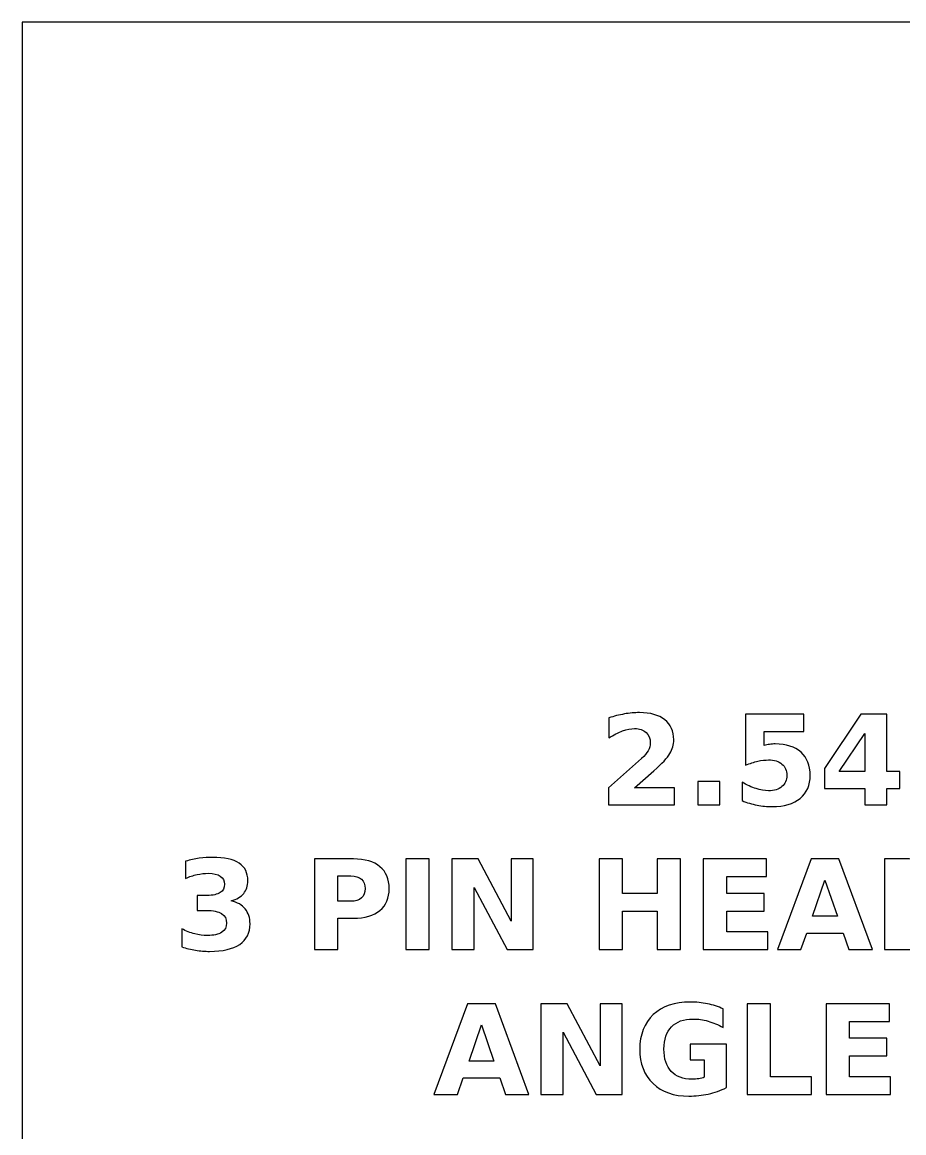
# Model space of a CAD drawing. Header units: centimetres. Extents: x -11.5 to -9.5, y -16.35 to -11.35.
# Drawn here: x -11.5 to -10.499, y -12.61 to -11.35 of the extents above; entities that cross this region are included whole.
import ezdxf

# ---------------------------------------------------------------- set-up
doc = ezdxf.new("R2010")
doc.units = ezdxf.units.CM
doc.header["$MEASUREMENT"] = 0
doc.layers.add('Layer 1', color=7, linetype='Continuous')

msp = doc.modelspace()

# ---------------------------------------------------------------- linework, layer by layer
at = {"layer": 'Layer 1', "color": 7}
msp.add_lwpolyline([(-11.5, -16.35), (-9.5, -16.35), (-9.5, -11.35), (-11.5, -11.35), (-11.5, -16.35)], close=True, dxfattribs=at)
at = {"layer": 'Layer 1', "color": 250}
for points, knots in [([(-10.80503, -12.21872), (-10.80503, -12.21872), (-10.75975, -12.21872), (-10.75975, -12.21872), (-10.75975, -12.21872), (-10.75975, -12.21872), (-10.75975, -12.23822), (-10.75975, -12.23822), (-10.75975, -12.23822), (-10.75975, -12.23822), (-10.83452, -12.23822), (-10.83452, -12.23822), (-10.83452, -12.23822), (-10.83452, -12.23822), (-10.83452, -12.21872), (-10.83452, -12.21872), (-10.83452, -12.21872), (-10.83452, -12.21872), (-10.79696, -12.18559), (-10.79696, -12.18559), (-10.79696, -12.18559), (-10.7936, -12.18255), (-10.79113, -12.17959), (-10.78953, -12.1767), (-10.78953, -12.1767), (-10.78791, -12.1738), (-10.78711, -12.17079), (-10.78711, -12.16766), (-10.78711, -12.16766), (-10.78711, -12.16284), (-10.78873, -12.15896), (-10.79197, -12.15602), (-10.79197, -12.15602), (-10.7952, -12.15308), (-10.7995, -12.15163), (-10.80489, -12.15163), (-10.80489, -12.15163), (-10.80902, -12.15163), (-10.81354, -12.15252), (-10.81846, -12.15428), (-10.81846, -12.15428), (-10.82337, -12.15605), (-10.82864, -12.15868), (-10.83424, -12.16216), (-10.83424, -12.16216), (-10.83424, -12.16216), (-10.83424, -12.13956), (-10.83424, -12.13956), (-10.83424, -12.13956), (-10.82826, -12.13759), (-10.82236, -12.13608), (-10.81653, -12.13505), (-10.81653, -12.13505), (-10.81069, -12.13401), (-10.80498, -12.13349), (-10.79936, -12.13349), (-10.79936, -12.13349), (-10.78706, -12.13349), (-10.77749, -12.1362), (-10.77067, -12.14163), (-10.77067, -12.14163), (-10.76385, -12.14704), (-10.76044, -12.15459), (-10.76044, -12.1643), (-10.76044, -12.1643), (-10.76044, -12.1699), (-10.76189, -12.17512), (-10.76479, -12.17997), (-10.76479, -12.17997), (-10.76768, -12.18481), (-10.77377, -12.1913), (-10.78304, -12.19944), (-10.78304, -12.19944), (-10.78304, -12.19944), (-10.80503, -12.21872), (-10.80503, -12.21872)], [0, 0, 0, 0, 0.0526316, 0.0526316, 0.0526316, 0.0526316, 0.1052632, 0.1052632, 0.1052632, 0.1052632, 0.1578947, 0.1578947, 0.1578947, 0.1578947, 0.2105263, 0.2105263, 0.2105263, 0.2105263, 0.2631579, 0.2631579, 0.2631579, 0.2631579, 0.3157895, 0.3157895, 0.3157895, 0.3157895, 0.3684211, 0.3684211, 0.3684211, 0.3684211, 0.4210526, 0.4210526, 0.4210526, 0.4210526, 0.4736842, 0.4736842, 0.4736842, 0.4736842, 0.5263158, 0.5263158, 0.5263158, 0.5263158, 0.5789474, 0.5789474, 0.5789474, 0.5789474, 0.6315789, 0.6315789, 0.6315789, 0.6315789, 0.6842105, 0.6842105, 0.6842105, 0.6842105, 0.7368421, 0.7368421, 0.7368421, 0.7368421, 0.7894737, 0.7894737, 0.7894737, 0.7894737, 0.8421053, 0.8421053, 0.8421053, 0.8421053, 0.8947368, 0.8947368, 0.8947368, 0.8947368, 0.9473684, 0.9473684, 0.9473684, 0.9473684, 1, 1, 1, 1]), ([(-10.67894, -12.13535), (-10.67894, -12.13535), (-10.613, -12.13535), (-10.613, -12.13535), (-10.613, -12.13535), (-10.613, -12.13535), (-10.613, -12.15485), (-10.613, -12.15485), (-10.613, -12.15485), (-10.613, -12.15485), (-10.6578, -12.15485), (-10.6578, -12.15485), (-10.6578, -12.15485), (-10.6578, -12.15485), (-10.6578, -12.17077), (-10.6578, -12.17077), (-10.6578, -12.17077), (-10.65578, -12.17023), (-10.65375, -12.16981), (-10.65171, -12.1695), (-10.65171, -12.1695), (-10.64966, -12.16919), (-10.64752, -12.16905), (-10.64533, -12.16905), (-10.64533, -12.16905), (-10.63278, -12.16905), (-10.62302, -12.17218), (-10.61603, -12.17846), (-10.61603, -12.17846), (-10.60905, -12.18472), (-10.60557, -12.19346), (-10.60557, -12.20466), (-10.60557, -12.20466), (-10.60557, -12.21578), (-10.60938, -12.22449), (-10.61697, -12.23079), (-10.61697, -12.23079), (-10.62457, -12.23707), (-10.63513, -12.24022), (-10.64863, -12.24022), (-10.64863, -12.24022), (-10.65446, -12.24022), (-10.66025, -12.23965), (-10.66596, -12.23853), (-10.66596, -12.23853), (-10.67168, -12.2374), (-10.67737, -12.2357), (-10.68301, -12.2334), (-10.68301, -12.2334), (-10.68301, -12.2334), (-10.68301, -12.21251), (-10.68301, -12.21251), (-10.68301, -12.21251), (-10.67741, -12.21574), (-10.6721, -12.21814), (-10.66707, -12.21973), (-10.66707, -12.21973), (-10.66203, -12.22136), (-10.65728, -12.22216), (-10.65284, -12.22216), (-10.65284, -12.22216), (-10.64639, -12.22216), (-10.64134, -12.22058), (-10.63764, -12.21743), (-10.63764, -12.21743), (-10.63395, -12.2143), (-10.63209, -12.21005), (-10.63209, -12.20466), (-10.63209, -12.20466), (-10.63209, -12.19925), (-10.63395, -12.19499), (-10.63764, -12.19187), (-10.63764, -12.19187), (-10.64134, -12.18874), (-10.64639, -12.18719), (-10.65284, -12.18719), (-10.65284, -12.18719), (-10.65665, -12.18719), (-10.66072, -12.18768), (-10.66502, -12.18867), (-10.66502, -12.18867), (-10.66935, -12.18965), (-10.67398, -12.19118), (-10.67894, -12.19325), (-10.67894, -12.19325), (-10.67894, -12.19325), (-10.67894, -12.13535), (-10.67894, -12.13535)], [0, 0, 0, 0, 0.0454545, 0.0454545, 0.0454545, 0.0454545, 0.0909091, 0.0909091, 0.0909091, 0.0909091, 0.1363636, 0.1363636, 0.1363636, 0.1363636, 0.1818182, 0.1818182, 0.1818182, 0.1818182, 0.2272727, 0.2272727, 0.2272727, 0.2272727, 0.2727273, 0.2727273, 0.2727273, 0.2727273, 0.3181818, 0.3181818, 0.3181818, 0.3181818, 0.3636364, 0.3636364, 0.3636364, 0.3636364, 0.4090909, 0.4090909, 0.4090909, 0.4090909, 0.4545455, 0.4545455, 0.4545455, 0.4545455, 0.5, 0.5, 0.5, 0.5, 0.5454545, 0.5454545, 0.5454545, 0.5454545, 0.5909091, 0.5909091, 0.5909091, 0.5909091, 0.6363636, 0.6363636, 0.6363636, 0.6363636, 0.6818182, 0.6818182, 0.6818182, 0.6818182, 0.7272727, 0.7272727, 0.7272727, 0.7272727, 0.7727273, 0.7727273, 0.7727273, 0.7727273, 0.8181818, 0.8181818, 0.8181818, 0.8181818, 0.8636364, 0.8636364, 0.8636364, 0.8636364, 0.9090909, 0.9090909, 0.9090909, 0.9090909, 0.9545455, 0.9545455, 0.9545455, 0.9545455, 1, 1, 1, 1]), ([(-10.54816, -12.13535), (-10.54816, -12.13535), (-10.51866, -12.13535), (-10.51866, -12.13535), (-10.51866, -12.13535), (-10.51866, -12.13535), (-10.51866, -12.20026), (-10.51866, -12.20026), (-10.51866, -12.20026), (-10.51866, -12.20026), (-10.50399, -12.20026), (-10.50399, -12.20026), (-10.50399, -12.20026), (-10.50399, -12.20026), (-10.50399, -12.21948), (-10.50399, -12.21948), (-10.50399, -12.21948), (-10.50399, -12.21948), (-10.51866, -12.21948), (-10.51866, -12.21948), (-10.51866, -12.21948), (-10.51866, -12.21948), (-10.51866, -12.23822), (-10.51866, -12.23822), (-10.51866, -12.23822), (-10.51866, -12.23822), (-10.54373, -12.23822), (-10.54373, -12.23822), (-10.54373, -12.23822), (-10.54373, -12.23822), (-10.54373, -12.21948), (-10.54373, -12.21948), (-10.54373, -12.21948), (-10.54373, -12.21948), (-10.58936, -12.21948), (-10.58936, -12.21948), (-10.58936, -12.21948), (-10.58936, -12.21948), (-10.58936, -12.19673), (-10.58936, -12.19673), (-10.58936, -12.19673), (-10.58936, -12.19673), (-10.54816, -12.13535), (-10.54816, -12.13535)], [0, 0, 0, 0, 0.0909091, 0.0909091, 0.0909091, 0.0909091, 0.1818182, 0.1818182, 0.1818182, 0.1818182, 0.2727273, 0.2727273, 0.2727273, 0.2727273, 0.3636364, 0.3636364, 0.3636364, 0.3636364, 0.4545455, 0.4545455, 0.4545455, 0.4545455, 0.5454545, 0.5454545, 0.5454545, 0.5454545, 0.6363636, 0.6363636, 0.6363636, 0.6363636, 0.7272727, 0.7272727, 0.7272727, 0.7272727, 0.8181818, 0.8181818, 0.8181818, 0.8181818, 0.9090909, 0.9090909, 0.9090909, 0.9090909, 1, 1, 1, 1]), ([(-10.54373, -12.1572), (-10.54373, -12.1572), (-10.57283, -12.20026), (-10.57283, -12.20026), (-10.57283, -12.20026), (-10.57283, -12.20026), (-10.54373, -12.20026), (-10.54373, -12.20026), (-10.54373, -12.20026), (-10.54373, -12.20026), (-10.54373, -12.1572), (-10.54373, -12.1572)], [0, 0, 0, 0, 0.3333333, 0.3333333, 0.3333333, 0.3333333, 0.6666667, 0.6666667, 0.6666667, 0.6666667, 1, 1, 1, 1]), ([(-10.73311, -12.21155), (-10.73311, -12.21155), (-10.70829, -12.21155), (-10.70829, -12.21155), (-10.70829, -12.21155), (-10.70829, -12.21155), (-10.70829, -12.23822), (-10.70829, -12.23822), (-10.70829, -12.23822), (-10.70829, -12.23822), (-10.73311, -12.23822), (-10.73311, -12.23822), (-10.73311, -12.23822), (-10.73311, -12.23822), (-10.73311, -12.21155), (-10.73311, -12.21155)], [0, 0, 0, 0, 0.25, 0.25, 0.25, 0.25, 0.5, 0.5, 0.5, 0.5, 0.75, 0.75, 0.75, 0.75, 1, 1, 1, 1]), ([(-11.26266, -12.34699), (-11.25574, -12.34878), (-11.25045, -12.35191), (-11.24685, -12.35633), (-11.24685, -12.35633), (-11.24325, -12.36077), (-11.24144, -12.36639), (-11.24144, -12.37324), (-11.24144, -12.37324), (-11.24144, -12.38344), (-11.24535, -12.3912), (-11.25315, -12.39652), (-11.25315, -12.39652), (-11.26096, -12.40181), (-11.27235, -12.40447), (-11.28733, -12.40447), (-11.28733, -12.40447), (-11.29262, -12.40447), (-11.29791, -12.40405), (-11.30323, -12.4032), (-11.30323, -12.4032), (-11.30852, -12.40235), (-11.31376, -12.40106), (-11.31896, -12.39937), (-11.31896, -12.39937), (-11.31896, -12.39937), (-11.31896, -12.3789), (-11.31896, -12.3789), (-11.31896, -12.3789), (-11.314, -12.38137), (-11.30908, -12.38326), (-11.30419, -12.38453), (-11.30419, -12.38453), (-11.2993, -12.38577), (-11.29448, -12.38641), (-11.28975, -12.38641), (-11.28975, -12.38641), (-11.28272, -12.38641), (-11.27733, -12.38518), (-11.27359, -12.38276), (-11.27359, -12.38276), (-11.26985, -12.38032), (-11.26797, -12.37684), (-11.26797, -12.37227), (-11.26797, -12.37227), (-11.26797, -12.36759), (-11.2699, -12.36404), (-11.27373, -12.36164), (-11.27373, -12.36164), (-11.27757, -12.35922), (-11.28323, -12.35802), (-11.29071, -12.35802), (-11.29071, -12.35802), (-11.29071, -12.35802), (-11.30132, -12.35802), (-11.30132, -12.35802), (-11.30132, -12.35802), (-11.30132, -12.35802), (-11.30132, -12.34092), (-11.30132, -12.34092), (-11.30132, -12.34092), (-11.30132, -12.34092), (-11.29017, -12.34092), (-11.29017, -12.34092), (-11.29017, -12.34092), (-11.28349, -12.34092), (-11.27855, -12.33989), (-11.27529, -12.33779), (-11.27529, -12.33779), (-11.27202, -12.3357), (-11.27039, -12.33253), (-11.27039, -12.32827), (-11.27039, -12.32827), (-11.27039, -12.32432), (-11.27197, -12.32126), (-11.27514, -12.31912), (-11.27514, -12.31912), (-11.27832, -12.31696), (-11.28279, -12.31588), (-11.28857, -12.31588), (-11.28857, -12.31588), (-11.29285, -12.31588), (-11.29716, -12.31635), (-11.30153, -12.31731), (-11.30153, -12.31731), (-11.30588, -12.31827), (-11.31021, -12.31971), (-11.31454, -12.32159), (-11.31454, -12.32159), (-11.31454, -12.32159), (-11.31454, -12.30216), (-11.31454, -12.30216), (-11.31454, -12.30216), (-11.30929, -12.30068), (-11.30412, -12.29958), (-11.29897, -12.29885), (-11.29897, -12.29885), (-11.29382, -12.29812), (-11.28879, -12.29774), (-11.28382, -12.29774), (-11.28382, -12.29774), (-11.27046, -12.29774), (-11.26045, -12.29993), (-11.25381, -12.30433), (-11.25381, -12.30433), (-11.24718, -12.3087), (-11.24387, -12.31531), (-11.24387, -12.32413), (-11.24387, -12.32413), (-11.24387, -12.33013), (-11.24544, -12.33507), (-11.24862, -12.3389), (-11.24862, -12.3389), (-11.25179, -12.34273), (-11.25647, -12.34544), (-11.26266, -12.34699)], [0, 0, 0, 0, 0.0344828, 0.0344828, 0.0344828, 0.0344828, 0.0689655, 0.0689655, 0.0689655, 0.0689655, 0.1034483, 0.1034483, 0.1034483, 0.1034483, 0.137931, 0.137931, 0.137931, 0.137931, 0.1724138, 0.1724138, 0.1724138, 0.1724138, 0.2068966, 0.2068966, 0.2068966, 0.2068966, 0.2413793, 0.2413793, 0.2413793, 0.2413793, 0.2758621, 0.2758621, 0.2758621, 0.2758621, 0.3103448, 0.3103448, 0.3103448, 0.3103448, 0.3448276, 0.3448276, 0.3448276, 0.3448276, 0.3793103, 0.3793103, 0.3793103, 0.3793103, 0.4137931, 0.4137931, 0.4137931, 0.4137931, 0.4482759, 0.4482759, 0.4482759, 0.4482759, 0.4827586, 0.4827586, 0.4827586, 0.4827586, 0.5172414, 0.5172414, 0.5172414, 0.5172414, 0.5517241, 0.5517241, 0.5517241, 0.5517241, 0.5862069, 0.5862069, 0.5862069, 0.5862069, 0.6206897, 0.6206897, 0.6206897, 0.6206897, 0.6551724, 0.6551724, 0.6551724, 0.6551724, 0.6896552, 0.6896552, 0.6896552, 0.6896552, 0.7241379, 0.7241379, 0.7241379, 0.7241379, 0.7586207, 0.7586207, 0.7586207, 0.7586207, 0.7931034, 0.7931034, 0.7931034, 0.7931034, 0.8275862, 0.8275862, 0.8275862, 0.8275862, 0.862069, 0.862069, 0.862069, 0.862069, 0.8965517, 0.8965517, 0.8965517, 0.8965517, 0.9310345, 0.9310345, 0.9310345, 0.9310345, 0.9655172, 0.9655172, 0.9655172, 0.9655172, 1, 1, 1, 1]), ([(-11.16811, -12.2996), (-11.16811, -12.2996), (-11.12409, -12.2996), (-11.12409, -12.2996), (-11.12409, -12.2996), (-11.11099, -12.2996), (-11.10094, -12.30252), (-11.09393, -12.30833), (-11.09393, -12.30833), (-11.08693, -12.31414), (-11.08342, -12.32241), (-11.08342, -12.33316), (-11.08342, -12.33316), (-11.08342, -12.34393), (-11.08693, -12.35223), (-11.09393, -12.35804), (-11.09393, -12.35804), (-11.10094, -12.36385), (-11.11099, -12.36677), (-11.12409, -12.36677), (-11.12409, -12.36677), (-11.12409, -12.36677), (-11.14158, -12.36677), (-11.14158, -12.36677), (-11.14158, -12.36677), (-11.14158, -12.36677), (-11.14158, -12.40247), (-11.14158, -12.40247), (-11.14158, -12.40247), (-11.14158, -12.40247), (-11.16811, -12.40247), (-11.16811, -12.40247), (-11.16811, -12.40247), (-11.16811, -12.40247), (-11.16811, -12.2996), (-11.16811, -12.2996)], [0, 0, 0, 0, 0.1111111, 0.1111111, 0.1111111, 0.1111111, 0.2222222, 0.2222222, 0.2222222, 0.2222222, 0.3333333, 0.3333333, 0.3333333, 0.3333333, 0.4444444, 0.4444444, 0.4444444, 0.4444444, 0.5555556, 0.5555556, 0.5555556, 0.5555556, 0.6666667, 0.6666667, 0.6666667, 0.6666667, 0.7777778, 0.7777778, 0.7777778, 0.7777778, 0.8888889, 0.8888889, 0.8888889, 0.8888889, 1, 1, 1, 1]), ([(-11.0647, -12.2996), (-11.0647, -12.2996), (-11.03817, -12.2996), (-11.03817, -12.2996), (-11.03817, -12.2996), (-11.03817, -12.2996), (-11.03817, -12.40247), (-11.03817, -12.40247), (-11.03817, -12.40247), (-11.03817, -12.40247), (-11.0647, -12.40247), (-11.0647, -12.40247), (-11.0647, -12.40247), (-11.0647, -12.40247), (-11.0647, -12.2996), (-11.0647, -12.2996)], [0, 0, 0, 0, 0.25, 0.25, 0.25, 0.25, 0.5, 0.5, 0.5, 0.5, 0.75, 0.75, 0.75, 0.75, 1, 1, 1, 1]), ([(-11.01221, -12.2996), (-11.01221, -12.2996), (-10.98258, -12.2996), (-10.98258, -12.2996), (-10.98258, -12.2996), (-10.98258, -12.2996), (-10.94516, -12.37016), (-10.94516, -12.37016), (-10.94516, -12.37016), (-10.94516, -12.37016), (-10.94516, -12.2996), (-10.94516, -12.2996), (-10.94516, -12.2996), (-10.94516, -12.2996), (-10.92002, -12.2996), (-10.92002, -12.2996), (-10.92002, -12.2996), (-10.92002, -12.2996), (-10.92002, -12.40247), (-10.92002, -12.40247), (-10.92002, -12.40247), (-10.92002, -12.40247), (-10.94965, -12.40247), (-10.94965, -12.40247), (-10.94965, -12.40247), (-10.94965, -12.40247), (-10.98707, -12.33191), (-10.98707, -12.33191), (-10.98707, -12.33191), (-10.98707, -12.33191), (-10.98707, -12.40247), (-10.98707, -12.40247), (-10.98707, -12.40247), (-10.98707, -12.40247), (-11.01221, -12.40247), (-11.01221, -12.40247), (-11.01221, -12.40247), (-11.01221, -12.40247), (-11.01221, -12.2996), (-11.01221, -12.2996)], [0, 0, 0, 0, 0.1, 0.1, 0.1, 0.1, 0.2, 0.2, 0.2, 0.2, 0.3, 0.3, 0.3, 0.3, 0.4, 0.4, 0.4, 0.4, 0.5, 0.5, 0.5, 0.5, 0.6, 0.6, 0.6, 0.6, 0.7, 0.7, 0.7, 0.7, 0.8, 0.8, 0.8, 0.8, 0.9, 0.9, 0.9, 0.9, 1, 1, 1, 1]), ([(-10.84499, -12.2996), (-10.84499, -12.2996), (-10.81846, -12.2996), (-10.81846, -12.2996), (-10.81846, -12.2996), (-10.81846, -12.2996), (-10.81846, -12.33881), (-10.81846, -12.33881), (-10.81846, -12.33881), (-10.81846, -12.33881), (-10.77933, -12.33881), (-10.77933, -12.33881), (-10.77933, -12.33881), (-10.77933, -12.33881), (-10.77933, -12.2996), (-10.77933, -12.2996), (-10.77933, -12.2996), (-10.77933, -12.2996), (-10.7528, -12.2996), (-10.7528, -12.2996), (-10.7528, -12.2996), (-10.7528, -12.2996), (-10.7528, -12.40247), (-10.7528, -12.40247), (-10.7528, -12.40247), (-10.7528, -12.40247), (-10.77933, -12.40247), (-10.77933, -12.40247), (-10.77933, -12.40247), (-10.77933, -12.40247), (-10.77933, -12.35887), (-10.77933, -12.35887), (-10.77933, -12.35887), (-10.77933, -12.35887), (-10.81846, -12.35887), (-10.81846, -12.35887), (-10.81846, -12.35887), (-10.81846, -12.35887), (-10.81846, -12.40247), (-10.81846, -12.40247), (-10.81846, -12.40247), (-10.81846, -12.40247), (-10.84499, -12.40247), (-10.84499, -12.40247), (-10.84499, -12.40247), (-10.84499, -12.40247), (-10.84499, -12.2996), (-10.84499, -12.2996)], [0, 0, 0, 0, 0.0833333, 0.0833333, 0.0833333, 0.0833333, 0.1666667, 0.1666667, 0.1666667, 0.1666667, 0.25, 0.25, 0.25, 0.25, 0.3333333, 0.3333333, 0.3333333, 0.3333333, 0.4166667, 0.4166667, 0.4166667, 0.4166667, 0.5, 0.5, 0.5, 0.5, 0.5833333, 0.5833333, 0.5833333, 0.5833333, 0.6666667, 0.6666667, 0.6666667, 0.6666667, 0.75, 0.75, 0.75, 0.75, 0.8333333, 0.8333333, 0.8333333, 0.8333333, 0.9166667, 0.9166667, 0.9166667, 0.9166667, 1, 1, 1, 1]), ([(-10.7269, -12.2996), (-10.7269, -12.2996), (-10.65531, -12.2996), (-10.65531, -12.2996), (-10.65531, -12.2996), (-10.65531, -12.2996), (-10.65531, -12.31966), (-10.65531, -12.31966), (-10.65531, -12.31966), (-10.65531, -12.31966), (-10.70037, -12.31966), (-10.70037, -12.31966), (-10.70037, -12.31966), (-10.70037, -12.31966), (-10.70037, -12.33881), (-10.70037, -12.33881), (-10.70037, -12.33881), (-10.70037, -12.33881), (-10.65802, -12.33881), (-10.65802, -12.33881), (-10.65802, -12.33881), (-10.65802, -12.33881), (-10.65802, -12.35887), (-10.65802, -12.35887), (-10.65802, -12.35887), (-10.65802, -12.35887), (-10.70037, -12.35887), (-10.70037, -12.35887), (-10.70037, -12.35887), (-10.70037, -12.35887), (-10.70037, -12.38241), (-10.70037, -12.38241), (-10.70037, -12.38241), (-10.70037, -12.38241), (-10.65381, -12.38241), (-10.65381, -12.38241), (-10.65381, -12.38241), (-10.65381, -12.38241), (-10.65381, -12.40247), (-10.65381, -12.40247), (-10.65381, -12.40247), (-10.65381, -12.40247), (-10.7269, -12.40247), (-10.7269, -12.40247), (-10.7269, -12.40247), (-10.7269, -12.40247), (-10.7269, -12.2996), (-10.7269, -12.2996)], [0, 0, 0, 0, 0.0833333, 0.0833333, 0.0833333, 0.0833333, 0.1666667, 0.1666667, 0.1666667, 0.1666667, 0.25, 0.25, 0.25, 0.25, 0.3333333, 0.3333333, 0.3333333, 0.3333333, 0.4166667, 0.4166667, 0.4166667, 0.4166667, 0.5, 0.5, 0.5, 0.5, 0.5833333, 0.5833333, 0.5833333, 0.5833333, 0.6666667, 0.6666667, 0.6666667, 0.6666667, 0.75, 0.75, 0.75, 0.75, 0.8333333, 0.8333333, 0.8333333, 0.8333333, 0.9166667, 0.9166667, 0.9166667, 0.9166667, 1, 1, 1, 1]), ([(-10.56808, -12.38375), (-10.56808, -12.38375), (-10.60957, -12.38375), (-10.60957, -12.38375), (-10.60957, -12.38375), (-10.60957, -12.38375), (-10.61611, -12.40247), (-10.61611, -12.40247), (-10.61611, -12.40247), (-10.61611, -12.40247), (-10.64278, -12.40247), (-10.64278, -12.40247), (-10.64278, -12.40247), (-10.64278, -12.40247), (-10.60468, -12.2996), (-10.60468, -12.2996), (-10.60468, -12.2996), (-10.60468, -12.2996), (-10.57305, -12.2996), (-10.57305, -12.2996), (-10.57305, -12.2996), (-10.57305, -12.2996), (-10.53495, -12.40247), (-10.53495, -12.40247), (-10.53495, -12.40247), (-10.53495, -12.40247), (-10.56162, -12.40247), (-10.56162, -12.40247), (-10.56162, -12.40247), (-10.56162, -12.40247), (-10.56808, -12.38375), (-10.56808, -12.38375)], [0, 0, 0, 0, 0.125, 0.125, 0.125, 0.125, 0.25, 0.25, 0.25, 0.25, 0.375, 0.375, 0.375, 0.375, 0.5, 0.5, 0.5, 0.5, 0.625, 0.625, 0.625, 0.625, 0.75, 0.75, 0.75, 0.75, 0.875, 0.875, 0.875, 0.875, 1, 1, 1, 1]), ([(-10.52128, -12.2996), (-10.52128, -12.2996), (-10.49329, -12.2996), (-10.49329, -12.2996), (-10.49329, -12.2996), (-10.47768, -12.2996), (-10.46606, -12.30071), (-10.45842, -12.30294), (-10.45842, -12.30294), (-10.45077, -12.30517), (-10.44421, -12.30894), (-10.43873, -12.31428), (-10.43873, -12.31428), (-10.43391, -12.31891), (-10.43034, -12.32427), (-10.42798, -12.33034), (-10.42798, -12.33034), (-10.42566, -12.33638), (-10.42448, -12.34325), (-10.42448, -12.35094), (-10.42448, -12.35094), (-10.42448, -12.3587), (-10.42566, -12.36562), (-10.42798, -12.37171), (-10.42798, -12.37171), (-10.43034, -12.3778), (-10.43391, -12.38316), (-10.43873, -12.38779), (-10.43873, -12.38779), (-10.44426, -12.39313), (-10.45087, -12.3969), (-10.45858, -12.39913), (-10.45858, -12.39913), (-10.4663, -12.40136), (-10.47787, -12.40247), (-10.49329, -12.40247), (-10.49329, -12.40247), (-10.49329, -12.40247), (-10.52128, -12.40247), (-10.52128, -12.40247), (-10.52128, -12.40247), (-10.52128, -12.40247), (-10.52128, -12.2996), (-10.52128, -12.2996)], [0, 0, 0, 0, 0.0909091, 0.0909091, 0.0909091, 0.0909091, 0.1818182, 0.1818182, 0.1818182, 0.1818182, 0.2727273, 0.2727273, 0.2727273, 0.2727273, 0.3636364, 0.3636364, 0.3636364, 0.3636364, 0.4545455, 0.4545455, 0.4545455, 0.4545455, 0.5454545, 0.5454545, 0.5454545, 0.5454545, 0.6363636, 0.6363636, 0.6363636, 0.6363636, 0.7272727, 0.7272727, 0.7272727, 0.7272727, 0.8181818, 0.8181818, 0.8181818, 0.8181818, 0.9090909, 0.9090909, 0.9090909, 0.9090909, 1, 1, 1, 1]), ([(-11.14158, -12.31882), (-11.14158, -12.31882), (-11.14158, -12.34755), (-11.14158, -12.34755), (-11.14158, -12.34755), (-11.14158, -12.34755), (-11.12691, -12.34755), (-11.12691, -12.34755), (-11.12691, -12.34755), (-11.12176, -12.34755), (-11.11778, -12.34631), (-11.11498, -12.34379), (-11.11498, -12.34379), (-11.11218, -12.3413), (-11.11077, -12.33775), (-11.11077, -12.33316), (-11.11077, -12.33316), (-11.11077, -12.32855), (-11.11218, -12.32502), (-11.11498, -12.32253), (-11.11498, -12.32253), (-11.11778, -12.32006), (-11.12176, -12.31882), (-11.12691, -12.31882), (-11.12691, -12.31882), (-11.12691, -12.31882), (-11.14158, -12.31882), (-11.14158, -12.31882)], [0, 0, 0, 0, 0.1428571, 0.1428571, 0.1428571, 0.1428571, 0.2857143, 0.2857143, 0.2857143, 0.2857143, 0.4285714, 0.4285714, 0.4285714, 0.4285714, 0.5714286, 0.5714286, 0.5714286, 0.5714286, 0.7142857, 0.7142857, 0.7142857, 0.7142857, 0.8571429, 0.8571429, 0.8571429, 0.8571429, 1, 1, 1, 1]), ([(-10.60296, -12.36465), (-10.60296, -12.36465), (-10.57476, -12.36465), (-10.57476, -12.36465), (-10.57476, -12.36465), (-10.57476, -12.36465), (-10.58883, -12.32373), (-10.58883, -12.32373), (-10.58883, -12.32373), (-10.58883, -12.32373), (-10.60296, -12.36465), (-10.60296, -12.36465)], [0, 0, 0, 0, 0.3333333, 0.3333333, 0.3333333, 0.3333333, 0.6666667, 0.6666667, 0.6666667, 0.6666667, 1, 1, 1, 1]), ([(-10.95799, -12.548), (-10.95799, -12.548), (-10.99948, -12.548), (-10.99948, -12.548), (-10.99948, -12.548), (-10.99948, -12.548), (-11.00602, -12.56672), (-11.00602, -12.56672), (-11.00602, -12.56672), (-11.00602, -12.56672), (-11.03269, -12.56672), (-11.03269, -12.56672), (-11.03269, -12.56672), (-11.03269, -12.56672), (-10.99459, -12.46385), (-10.99459, -12.46385), (-10.99459, -12.46385), (-10.99459, -12.46385), (-10.96296, -12.46385), (-10.96296, -12.46385), (-10.96296, -12.46385), (-10.96296, -12.46385), (-10.92486, -12.56672), (-10.92486, -12.56672), (-10.92486, -12.56672), (-10.92486, -12.56672), (-10.95153, -12.56672), (-10.95153, -12.56672), (-10.95153, -12.56672), (-10.95153, -12.56672), (-10.95799, -12.548), (-10.95799, -12.548)], [0, 0, 0, 0, 0.125, 0.125, 0.125, 0.125, 0.25, 0.25, 0.25, 0.25, 0.375, 0.375, 0.375, 0.375, 0.5, 0.5, 0.5, 0.5, 0.625, 0.625, 0.625, 0.625, 0.75, 0.75, 0.75, 0.75, 0.875, 0.875, 0.875, 0.875, 1, 1, 1, 1]), ([(-10.91119, -12.46385), (-10.91119, -12.46385), (-10.88156, -12.46385), (-10.88156, -12.46385), (-10.88156, -12.46385), (-10.88156, -12.46385), (-10.84414, -12.53441), (-10.84414, -12.53441), (-10.84414, -12.53441), (-10.84414, -12.53441), (-10.84414, -12.46385), (-10.84414, -12.46385), (-10.84414, -12.46385), (-10.84414, -12.46385), (-10.819, -12.46385), (-10.819, -12.46385), (-10.819, -12.46385), (-10.819, -12.46385), (-10.819, -12.56672), (-10.819, -12.56672), (-10.819, -12.56672), (-10.819, -12.56672), (-10.84863, -12.56672), (-10.84863, -12.56672), (-10.84863, -12.56672), (-10.84863, -12.56672), (-10.88605, -12.49616), (-10.88605, -12.49616), (-10.88605, -12.49616), (-10.88605, -12.49616), (-10.88605, -12.56672), (-10.88605, -12.56672), (-10.88605, -12.56672), (-10.88605, -12.56672), (-10.91119, -12.56672), (-10.91119, -12.56672), (-10.91119, -12.56672), (-10.91119, -12.56672), (-10.91119, -12.46385), (-10.91119, -12.46385)], [0, 0, 0, 0, 0.1, 0.1, 0.1, 0.1, 0.2, 0.2, 0.2, 0.2, 0.3, 0.3, 0.3, 0.3, 0.4, 0.4, 0.4, 0.4, 0.5, 0.5, 0.5, 0.5, 0.6, 0.6, 0.6, 0.6, 0.7, 0.7, 0.7, 0.7, 0.8, 0.8, 0.8, 0.8, 0.9, 0.9, 0.9, 0.9, 1, 1, 1, 1]), ([(-10.70063, -12.55908), (-10.70724, -12.5623), (-10.7141, -12.5647), (-10.72123, -12.56632), (-10.72123, -12.56632), (-10.72836, -12.56792), (-10.73569, -12.56872), (-10.74329, -12.56872), (-10.74329, -12.56872), (-10.76041, -12.56872), (-10.77398, -12.56392), (-10.784, -12.55435), (-10.784, -12.55435), (-10.79402, -12.54478), (-10.79903, -12.5318), (-10.79903, -12.51538), (-10.79903, -12.51538), (-10.79903, -12.4988), (-10.79392, -12.48577), (-10.78374, -12.47624), (-10.78374, -12.47624), (-10.77353, -12.46674), (-10.75956, -12.46199), (-10.74183, -12.46199), (-10.74183, -12.46199), (-10.73499, -12.46199), (-10.72843, -12.46263), (-10.72215, -12.46392), (-10.72215, -12.46392), (-10.71589, -12.46521), (-10.70996, -12.46712), (-10.70441, -12.46964), (-10.70441, -12.46964), (-10.70441, -12.46964), (-10.70441, -12.49092), (-10.70441, -12.49092), (-10.70441, -12.49092), (-10.71015, -12.48765), (-10.71587, -12.48523), (-10.72154, -12.48363), (-10.72154, -12.48363), (-10.7272, -12.48201), (-10.73289, -12.48121), (-10.73859, -12.48121), (-10.73859, -12.48121), (-10.74917, -12.48121), (-10.75731, -12.48417), (-10.76302, -12.49007), (-10.76302, -12.49007), (-10.76874, -12.49598), (-10.77161, -12.50442), (-10.77161, -12.51538), (-10.77161, -12.51538), (-10.77161, -12.52627), (-10.76885, -12.53469), (-10.76333, -12.54061), (-10.76333, -12.54061), (-10.75782, -12.54654), (-10.74999, -12.5495), (-10.73983, -12.5495), (-10.73983, -12.5495), (-10.73708, -12.5495), (-10.73452, -12.54934), (-10.73214, -12.54899), (-10.73214, -12.54899), (-10.72977, -12.54863), (-10.72765, -12.54809), (-10.72577, -12.54736), (-10.72577, -12.54736), (-10.72577, -12.54736), (-10.72577, -12.52737), (-10.72577, -12.52737), (-10.72577, -12.52737), (-10.72577, -12.52737), (-10.74195, -12.52737), (-10.74195, -12.52737), (-10.74195, -12.52737), (-10.74195, -12.52737), (-10.74195, -12.50959), (-10.74195, -12.50959), (-10.74195, -12.50959), (-10.74195, -12.50959), (-10.70063, -12.50959), (-10.70063, -12.50959), (-10.70063, -12.50959), (-10.70063, -12.50959), (-10.70063, -12.55908), (-10.70063, -12.55908)], [0, 0, 0, 0, 0.0454545, 0.0454545, 0.0454545, 0.0454545, 0.0909091, 0.0909091, 0.0909091, 0.0909091, 0.1363636, 0.1363636, 0.1363636, 0.1363636, 0.1818182, 0.1818182, 0.1818182, 0.1818182, 0.2272727, 0.2272727, 0.2272727, 0.2272727, 0.2727273, 0.2727273, 0.2727273, 0.2727273, 0.3181818, 0.3181818, 0.3181818, 0.3181818, 0.3636364, 0.3636364, 0.3636364, 0.3636364, 0.4090909, 0.4090909, 0.4090909, 0.4090909, 0.4545455, 0.4545455, 0.4545455, 0.4545455, 0.5, 0.5, 0.5, 0.5, 0.5454545, 0.5454545, 0.5454545, 0.5454545, 0.5909091, 0.5909091, 0.5909091, 0.5909091, 0.6363636, 0.6363636, 0.6363636, 0.6363636, 0.6818182, 0.6818182, 0.6818182, 0.6818182, 0.7272727, 0.7272727, 0.7272727, 0.7272727, 0.7727273, 0.7727273, 0.7727273, 0.7727273, 0.8181818, 0.8181818, 0.8181818, 0.8181818, 0.8636364, 0.8636364, 0.8636364, 0.8636364, 0.9090909, 0.9090909, 0.9090909, 0.9090909, 0.9545455, 0.9545455, 0.9545455, 0.9545455, 1, 1, 1, 1]), ([(-10.67727, -12.46385), (-10.67727, -12.46385), (-10.65074, -12.46385), (-10.65074, -12.46385), (-10.65074, -12.46385), (-10.65074, -12.46385), (-10.65074, -12.54666), (-10.65074, -12.54666), (-10.65074, -12.54666), (-10.65074, -12.54666), (-10.60418, -12.54666), (-10.60418, -12.54666), (-10.60418, -12.54666), (-10.60418, -12.54666), (-10.60418, -12.56672), (-10.60418, -12.56672), (-10.60418, -12.56672), (-10.60418, -12.56672), (-10.67727, -12.56672), (-10.67727, -12.56672), (-10.67727, -12.56672), (-10.67727, -12.56672), (-10.67727, -12.46385), (-10.67727, -12.46385)], [0, 0, 0, 0, 0.1666667, 0.1666667, 0.1666667, 0.1666667, 0.3333333, 0.3333333, 0.3333333, 0.3333333, 0.5, 0.5, 0.5, 0.5, 0.6666667, 0.6666667, 0.6666667, 0.6666667, 0.8333333, 0.8333333, 0.8333333, 0.8333333, 1, 1, 1, 1]), ([(-10.58736, -12.46385), (-10.58736, -12.46385), (-10.51577, -12.46385), (-10.51577, -12.46385), (-10.51577, -12.46385), (-10.51577, -12.46385), (-10.51577, -12.48391), (-10.51577, -12.48391), (-10.51577, -12.48391), (-10.51577, -12.48391), (-10.56083, -12.48391), (-10.56083, -12.48391), (-10.56083, -12.48391), (-10.56083, -12.48391), (-10.56083, -12.50306), (-10.56083, -12.50306), (-10.56083, -12.50306), (-10.56083, -12.50306), (-10.51848, -12.50306), (-10.51848, -12.50306), (-10.51848, -12.50306), (-10.51848, -12.50306), (-10.51848, -12.52312), (-10.51848, -12.52312), (-10.51848, -12.52312), (-10.51848, -12.52312), (-10.56083, -12.52312), (-10.56083, -12.52312), (-10.56083, -12.52312), (-10.56083, -12.52312), (-10.56083, -12.54666), (-10.56083, -12.54666), (-10.56083, -12.54666), (-10.56083, -12.54666), (-10.51427, -12.54666), (-10.51427, -12.54666), (-10.51427, -12.54666), (-10.51427, -12.54666), (-10.51427, -12.56672), (-10.51427, -12.56672), (-10.51427, -12.56672), (-10.51427, -12.56672), (-10.58736, -12.56672), (-10.58736, -12.56672), (-10.58736, -12.56672), (-10.58736, -12.56672), (-10.58736, -12.46385), (-10.58736, -12.46385)], [0, 0, 0, 0, 0.0833333, 0.0833333, 0.0833333, 0.0833333, 0.1666667, 0.1666667, 0.1666667, 0.1666667, 0.25, 0.25, 0.25, 0.25, 0.3333333, 0.3333333, 0.3333333, 0.3333333, 0.4166667, 0.4166667, 0.4166667, 0.4166667, 0.5, 0.5, 0.5, 0.5, 0.5833333, 0.5833333, 0.5833333, 0.5833333, 0.6666667, 0.6666667, 0.6666667, 0.6666667, 0.75, 0.75, 0.75, 0.75, 0.8333333, 0.8333333, 0.8333333, 0.8333333, 0.9166667, 0.9166667, 0.9166667, 0.9166667, 1, 1, 1, 1]), ([(-10.99287, -12.5289), (-10.99287, -12.5289), (-10.96467, -12.5289), (-10.96467, -12.5289), (-10.96467, -12.5289), (-10.96467, -12.5289), (-10.97874, -12.48798), (-10.97874, -12.48798), (-10.97874, -12.48798), (-10.97874, -12.48798), (-10.99287, -12.5289), (-10.99287, -12.5289)], [0, 0, 0, 0, 0.3333333, 0.3333333, 0.3333333, 0.3333333, 0.6666667, 0.6666667, 0.6666667, 0.6666667, 1, 1, 1, 1])]:
    msp.add_open_spline(points, degree=3, knots=knots, dxfattribs=at)

doc.saveas('drawing.dxf')
